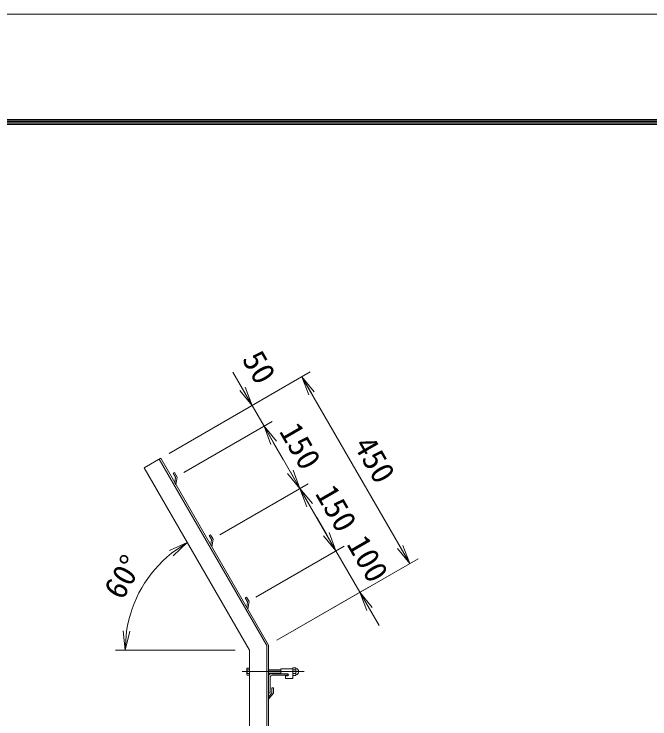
# Model space of a CAD drawing. Units: millimetres at full size. Extents: x -4200 to 4200, y -2970 to 2970.
# Drawn here: x -300 to 1025, y 1500 to 2970 of the extents above; entities that cross this region are included whole.
import ezdxf
from ezdxf.enums import TextEntityAlignment as Align

# ---------------------------------------------------------------- set-up
doc = ezdxf.new("R2010")
doc.units = ezdxf.units.MM
doc.header["$LTSCALE"] = 10
doc.linetypes.add('USER1', pattern=[50.8, 31.75, -6.35, 6.35, -6.35])
for name, color, linetype, lineweight in [('0-0_D-STR1', 1, 'Continuous', 18), ('0-1_D-BMK', 2, 'USER1', 13), ('0-2_D-STR-DIM', 7, 'Continuous', 13), ('0-3_D-STR3', 3, 'Continuous', 13), ('0-8_0', 7, 'Continuous', 18), ('0-B_D-TTL', 7, 'Continuous', 18)]:
    doc.layers.add(name, color=color, linetype=linetype, lineweight=lineweight)
doc.styles.add('ＭＳ ゴシック', font='')
doc.styles.get('ＭＳ ゴシック').set_extended_font_data('MS Gothic')

# ---------------------------------------------------------------- blocks, each defined once
blk = doc.blocks.new('_Open')
at = {"layer": '0-8_0'}
blk.add_line((-10, 1.667), (0, 0), dxfattribs=at)
blk.add_lwpolyline([(-10, -1.667), (0, 0), (-10, 0)], dxfattribs=at)

msp = doc.modelspace()

# ---------------------------------------------------------------- linework, layer by layer
at = {"layer": '0-0_D-STR1'}
for p, q in [((5.32, 2043.69), (-29.32, 2023.69)), ((230.32, 1653.98), (5.32, 2043.69)), ((226.82, 1653.04), (2.29, 2041.94)), ((190.32, 1643.26), (-29.32, 2023.69)), ((31.44, 2012.44), (34.04, 2013.94)), ((31.44, 2012.44), (36.38, 2003.89)), ((34.04, 2013.94), (39.54, 2004.42)), ((36.38, 2003.89), (34.85, 1992.55)), ((39.54, 2004.42), (37.13, 1988.59)), ((34.85, 1992.55), (37.13, 1988.59)), ((106.44, 1882.54), (111.38, 1873.99)), ((111.38, 1873.99), (109.85, 1862.65)), ((114.54, 1874.51), (112.13, 1858.69)), ((109.85, 1862.65), (112.13, 1858.69)), ((181.44, 1752.64), (184.04, 1754.14)), ((181.44, 1752.64), (186.38, 1744.08)), ((184.04, 1754.14), (189.54, 1744.61)), ((186.38, 1744.08), (184.85, 1732.75)), ((189.54, 1744.61), (187.13, 1728.79)), ((184.85, 1732.75), (187.13, 1728.79)), ((226.82, -506.02), (226.82, 1653.04)), ((230.32, -506.02), (230.32, 1653.98)), ((190.32, -506.02), (190.32, 1643.26)), ((230.32, 1588.98), (230.32, 1553.98)), ((270.32, 1593.98), (235.32, 1593.98)), ((268.32, 1590.98), (237.82, 1590.98)), ((270.32, 1592.98), (270.32, 1593.98)), ((233.32, 1586.48), (233.32, 1555.98)), ((237.32, 1564.36), (237.32, 1554.48)), ((237.32, 1564.36), (240.32, 1564.36)), ((240.32, 1564.36), (240.32, 1553.36)), ((237.32, 1554.48), (230.32, 1545.43)), ((231.32, 1553.98), (230.32, 1553.98)), ((240.32, 1553.36), (230.32, 1540.86)), ((230.32, 1545.43), (230.32, 1540.86))]:
    msp.add_line(p, q, dxfattribs=at)
msp.add_lwpolyline([(106.44, 1882.54), (109.04, 1884.04), (114.54, 1874.51)], dxfattribs=at)
for centre, radius, start, end in [((235.32, 1588.98), 5, 90, 180), ((237.82, 1586.48), 4.5, 90, 180), ((268.32, 1592.98), 2, 270, 0), ((231.32, 1555.98), 2, 270, 0)]:
    msp.add_arc(centre, radius, start, end, dxfattribs=at)
at = {"layer": '0-1_D-BMK'}
msp.add_line((304.55, 1598.48), (175.32, 1598.48), dxfattribs=at)
at = {"layer": '0-2_D-STR-DIM'}
for p, q in [((22.64, 2053.69), (316.98, 2223.63)), ((175.73, 2188.27), (155.73, 2222.91)), ((299.66, 2213.63), (524.66, 1823.91)), ((22.64, 2053.69), (213.05, 2163.63)), ((195.73, 2153.63), (220.73, 2110.32)), ((53.7, 2013.89), (238.05, 2120.32)), ((53.7, 2013.89), (238.05, 2120.32)), ((220.73, 2110.32), (295.73, 1980.42)), ((240.73, 2075.68), (260.73, 2041.04)), ((128.7, 1883.99), (313.05, 1990.42)), ((128.7, 1883.99), (313.05, 1990.42)), ((295.73, 1980.42), (370.73, 1850.52)), ((350.73, 1885.16), (330.73, 1919.8)), ((91.04, 1815.22), (50.6, 1885.27)), ((203.7, 1754.08), (388.05, 1860.52)), ((203.7, 1754.08), (388.05, 1860.52)), ((370.73, 1850.52), (420.73, 1763.91)), ((247.64, 1663.98), (541.98, 1833.91)), ((247.64, 1663.98), (438.05, 1773.91)), ((440.73, 1729.27), (460.73, 1694.63)), ((160.55, 1643.26), (-89.12, 1643.26))]:
    msp.add_line(p, q, dxfattribs=at)
msp.add_arc((190.32, 1643.26), 259.44, 128.84241, 171.15759, dxfattribs=at)
at = {"layer": '0-3_D-STR3'}
for p, q in [((185.02, 1604.78), (185.72, 1605.99)), ((185.02, 1604.78), (185.02, 1592.18)), ((190.32, 1605.99), (185.72, 1605.99)), ((190.32, 1605.99), (190.32, 1590.97)), ((230.32, 1602.48), (255.57, 1602.48)), ((255.57, 1604.48), (255.57, 1593.98)), ((280.57, 1604.48), (255.57, 1604.48)), ((280.57, 1604.71), (280.57, 1592.37)), ((280.57, 1604.71), (280.57, 1592.37)), ((280.57, 1604.48), (280.57, 1584.48)), ((281.57, 1606.58), (286.07, 1606.58)), ((286.07, 1602.53), (281.57, 1602.53)), ((287.07, 1604.71), (287.07, 1592.37)), ((287.07, 1604.71), (287.07, 1592.37)), ((185.02, 1592.18), (185.72, 1590.97)), ((190.32, 1602.23), (185.72, 1602.23)), ((190.32, 1594.73), (185.72, 1594.73)), ((190.32, 1590.97), (185.72, 1590.97)), ((230.32, 1601.73), (255.57, 1601.73)), ((230.32, 1595.23), (255.57, 1595.23)), ((230.32, 1594.48), (255.57, 1594.48)), ((270.32, 1593.98), (255.57, 1593.98)), ((265.57, 1589.48), (265.57, 1584.48)), ((270.32, 1589.48), (265.57, 1589.48)), ((286.07, 1594.43), (281.57, 1594.43)), ((281.57, 1590.38), (286.07, 1590.38)), ((280.57, 1584.48), (265.57, 1584.48))]:
    msp.add_line(p, q, dxfattribs=at)
for centre, radius, start, end in [((188.46, 1604.11), 3.32, 145.61585, 214.38415), ((283.11, 1604.55), 2.54, 127.21089, 232.78911), ((289.27, 1598.48), 8.7, 152.26063, 207.73937), ((284.53, 1604.55), 2.54, 307.21089, 52.78911), ((278.37, 1598.48), 8.7, 332.26063, 27.73937), ((287.44, 1605.42), 0.5, 189.83916, 262.83194), ((286.57, 1598.48), 6.5, 277.16806, 82.83194), ((197.56, 1598.48), 12.42, 162.4121, 197.5879), ((188.46, 1592.85), 3.32, 145.61585, 214.38415), ((270.32, 1591.73), 2.25, 270, 90), ((283.12, 1592.4), 2.55, 127.42505, 232.57495), ((284.52, 1592.4), 2.55, 307.42505, 52.57495), ((287.44, 1591.53), 0.5, 97.16806, 163.42019)]:
    msp.add_arc(centre, radius, start, end, dxfattribs=at)
at = {"layer": '0-B_D-TTL', "color": 2}
msp.add_lwpolyline([(-4200, 2970), (4200, 2970), (4200, -2970), (-4200, -2970)], close=True, dxfattribs=at)
at = {"layer": '0-B_D-TTL'}
for points in [[(-3930, 2750), (3930, 2750), (3930, -2750), (-3930, -2750)], [(-3927.5, 2747.5), (3927.5, 2747.5), (3927.5, -2747.5), (-3927.5, -2747.5)], [(-3925, 2745), (3925, 2745), (3925, -2745), (-3925, -2745)], [(-3922.5, 2742.5), (3922.5, 2742.5), (3922.5, -2742.5), (-3922.5, -2742.5)], [(-3920, 2740), (3920, 2740), (3920, -2740), (-3920, -2740)]]:
    msp.add_lwpolyline(points, close=True, dxfattribs=at)

# ---------------------------------------------------------------- block references
at = {"layer": '0-2_D-STR-DIM', "xscale": 4, "yscale": 4}
for p, rotation in [((299.66, 2213.63), 120), ((195.73, 2153.63), 300), ((220.73, 2110.32), 120), ((220.73, 2110.32), 120), ((295.73, 1980.42), 300), ((295.73, 1980.42), 120), ((370.73, 1850.52), 300), ((370.73, 1850.52), 300), ((60.6, 1867.95), 34.42121), ((524.66, 1823.91), 300), ((420.73, 1763.91), 120), ((-69.12, 1643.26), 265.57879)]:
    msp.add_blockref('_Open', p, dxfattribs=dict(at, rotation=rotation))

# ---------------------------------------------------------------- texts
at = {"layer": '0-2_D-STR-DIM', "style": 'ＭＳ ゴシック'}
for s, rotation, p in [('50', 300, (161.09, 2242.94)), ('150', 300, (238.75, 2092.62)), ('450', 300, (393.75, 2064.15)), ('150', 300, (313.75, 1962.72)), ('100', 300, (379.48, 1857.44)), ('60°', 60, (-62.24, 1738.2))]:
    msp.add_text(s, height=48.09, rotation=rotation, dxfattribs=at).set_placement(p, align=Align.BOTTOM_LEFT)

doc.saveas('drawing.dxf')
